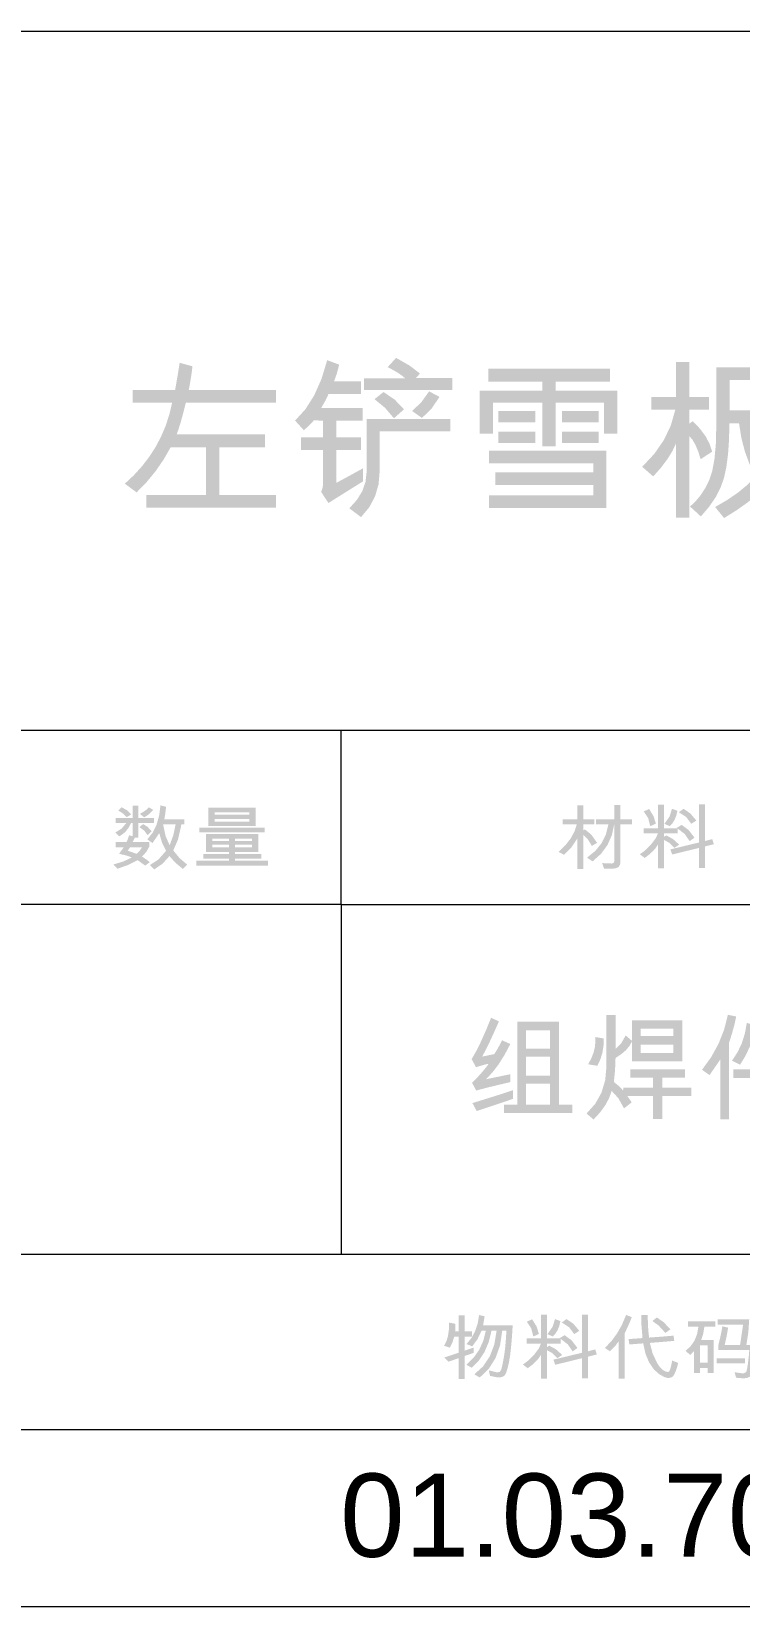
# Model space of a CAD drawing. Header units: millimetres. Extents: x 3 to 591, y 5 to 206.
# Drawn here: x 519.44 to 536.68, y 5.22 to 43.53 of the extents above; entities that cross this region are included whole.
import ezdxf

# ---------------------------------------------------------------- set-up
doc = ezdxf.new("R2010")
doc.units = ezdxf.units.MM

msp = doc.modelspace()

# ---------------------------------------------------------------- hatches: boundary and pattern name
h = msp.add_hatch(color=7)
h.dxf.hatch_style = 2
h.paths.add_polyline_path([(525.39198, 31.947304), (522.231311, 31.947304), (522.231311, 32.257638), (523.68652, 32.257638), (523.68652, 33.421254), (522.826624, 33.421254), (522.654533, 33.1206), (522.459032, 32.837103), (522.240071, 32.570763), (521.997596, 32.321579), (521.710413, 32.532695), (521.929907, 32.738884), (522.127838, 32.956442), (522.304195, 33.185368), (522.458963, 33.425664), (522.592131, 33.677328), (522.703686, 33.940361), (522.793614, 34.214763), (522.861902, 34.500533), (521.900582, 34.500533), (521.900582, 34.810316), (522.934111, 34.810316), (522.977218, 35.057958), (523.009834, 35.251082), (523.032012, 35.389738), (523.043803, 35.47398), (523.355791, 35.389092), (523.343087, 35.272924), (523.324027, 35.137738), (523.298662, 34.983536), (523.267045, 34.810316), (525.39198, 34.810316), (525.39198, 34.500533), (523.194285, 34.500533), (523.130723, 34.247836), (523.072328, 34.035445), (523.019101, 33.863363), (522.971042, 33.731588), (525.120782, 33.731588), (525.120782, 33.421254), (524.008981, 33.421254), (524.008981, 32.257638), (525.39198, 32.257638)])
h = msp.add_hatch(color=7)
h.paths.add_polyline_path([(529.680986, 34.810316), (527.535105, 34.810316), (527.535105, 35.0975), (528.533907, 35.0975), (528.466202, 35.156307), (528.373021, 35.22111), (528.254312, 35.291906), (528.110022, 35.368697), (528.314523, 35.593593), (528.644357, 35.406318), (528.897709, 35.211601), (528.791876, 35.101909), (529.680986, 35.101909)])
h.paths.add_polyline_path([(527.512505, 32.592226), (526.666941, 32.063059), (526.48945, 32.334257), (526.526657, 32.435199), (526.539059, 32.544822), (526.539059, 33.352903), (525.997214, 33.352903), (525.997214, 33.663237), (526.539059, 33.663237), (526.539059, 34.068381), (526.311407, 34.072239), (526.280815, 34.034929), (526.230378, 33.982529), (526.160098, 33.915039), (526.069975, 33.83246), (525.855001, 34.068381), (526.105442, 34.342257), (526.3194, 34.678507), (526.496977, 35.077079), (526.638278, 35.537921), (526.929871, 35.428229), (526.869926, 35.204435), (526.805847, 35.02529), (527.459037, 35.02529), (527.459037, 34.717161), (526.671351, 34.717161), (526.596592, 34.557171), (526.493308, 34.378164), (527.500378, 34.378164), (527.500378, 34.068381), (526.86152, 34.068381), (526.86152, 33.663237), (527.459037, 33.663237), (527.459037, 33.352903), (526.86152, 33.352903), (526.86152, 32.55309), (527.512505, 32.908624)])
h.paths.add_polyline_path([(529.372857, 34.644952), (529.174901, 34.354324), (528.945114, 34.132322), (528.70313, 34.302096), (528.929748, 34.514107), (529.118746, 34.779448)])
h.paths.add_polyline_path([(528.509102, 34.343437), (528.262709, 34.124053), (528.047322, 34.376717), (527.789766, 34.589279), (528.008599, 34.762912), (528.276421, 34.58232)])
h.paths.add_polyline_path([(529.633581, 33.809861), (527.915443, 33.809861), (527.915443, 32.832005), (527.887133, 32.514419), (527.802238, 32.223187), (527.660808, 31.958415), (527.462896, 31.720204), (527.175713, 31.935177), (527.360197, 32.137439), (527.491972, 32.35231), (527.571037, 32.579789), (527.597392, 32.819878), (527.597392, 34.107517), (529.633581, 34.107517)])
h = msp.add_hatch(color=7)
h.paths.add_polyline_path([(533.703204, 33.748125), (533.380743, 33.748125), (533.380743, 34.504392), (532.200591, 34.504392), (532.200591, 33.4422), (531.87813, 33.4422), (531.87813, 34.504392), (530.670969, 34.504392), (530.670969, 33.748125), (530.350713, 33.748125), (530.350713, 34.79819), (531.87813, 34.79819), (531.87813, 35.017022), (530.561277, 35.017022), (530.561277, 35.327356), (533.525713, 35.327356), (533.525713, 35.017022), (532.200591, 35.017022), (532.200591, 34.79819), (533.703204, 34.79819)])
h.paths.add_polyline_path([(533.244593, 34.02263), (532.351624, 34.02263), (532.351624, 34.297686), (533.244593, 34.297686)])
h.paths.add_polyline_path([(531.708907, 34.02263), (530.80326, 34.02263), (530.80326, 34.297686), (531.708907, 34.297686)])
h.paths.add_polyline_path([(533.244593, 33.522677), (532.351624, 33.522677), (532.351624, 33.801592), (533.244593, 33.801592)])
h.paths.add_polyline_path([(531.708907, 33.522677), (530.80326, 33.522677), (530.80326, 33.801592), (531.708907, 33.801592)])
h.paths.add_polyline_path([(533.436967, 31.943446), (530.577813, 31.943446), (530.577813, 32.253229), (533.114506, 32.253229), (533.114506, 32.50348), (530.73491, 32.50348), (530.73491, 32.81161), (533.114506, 32.81161), (533.114506, 33.028789), (530.577813, 33.028789), (530.577813, 33.336367), (533.436967, 33.336367)])
h = msp.add_hatch(color=7)
h.paths.add_polyline_path([(536.01004, 33.311562), (535.731125, 33.129661), (535.668898, 33.322311), (535.602072, 33.480234), (535.530594, 33.603431), (535.454415, 33.691901), (535.454415, 31.703667), (535.133608, 31.703667), (535.133608, 33.518268), (535.042881, 33.325807), (534.919598, 33.127043), (534.763863, 32.92187), (534.575778, 32.710186), (534.306785, 32.943901), (534.602081, 33.258189), (534.834849, 33.594129), (535.005192, 33.951669), (535.113213, 34.330759), (534.532232, 34.330759), (534.532232, 34.641093), (535.133608, 34.641093), (535.133608, 35.492721), (535.454415, 35.492721), (535.454415, 34.641093), (535.933972, 34.641093), (535.933972, 34.330759), (535.454415, 34.330759), (535.454415, 33.993967), (535.538751, 34.051844), (535.711453, 33.874396), (535.847569, 33.691832), (535.947098, 33.504203)])
h.paths.add_polyline_path([(538.265613, 32.007387), (538.037961, 31.728472), (537.807079, 31.886119), (537.602294, 32.054929), (537.423657, 32.235107), (537.27122, 32.426861), (537.090964, 32.2526), (536.869316, 32.072912), (536.606222, 31.887747), (536.301633, 31.697052), (536.0828, 31.966046), (536.376942, 32.136285), (536.639252, 32.316343), (536.869729, 32.506323), (537.068373, 32.706328), (536.921621, 33.007412), (536.805512, 33.323689), (536.7201, 33.655262), (536.665435, 34.002235), (536.430066, 34.002235), (536.421918, 33.603896), (536.397544, 33.250515), (536.357047, 32.941989), (536.30053, 32.678216), (536.216823, 32.438248), (536.09472, 32.201277), (535.934274, 31.967406), (535.735535, 31.73674), (535.472605, 31.978172), (535.606757, 32.104047), (535.728093, 32.250128), (535.836614, 32.416363), (535.932318, 32.602699), (536.010539, 32.832444), (536.066539, 33.128903), (536.100215, 33.492025), (536.111463, 33.921757), (536.111463, 35.364288), (538.054497, 35.364288), (538.054497, 35.0523), (536.433924, 35.0523), (536.433924, 34.318632), (537.998825, 34.318632), (537.928028, 33.863062), (537.814856, 33.438962), (537.65931, 33.046384), (537.46139, 32.685381), (537.651852, 32.465343), (537.849445, 32.278998), (538.054067, 32.126346)])
h.paths.add_polyline_path([(537.618486, 34.002235), (536.987896, 34.002235), (537.035653, 33.71748), (537.098759, 33.455154), (537.177264, 33.215151), (537.27122, 32.997369), (537.391213, 33.238483), (537.489088, 33.486366), (537.564846, 33.740967)])
h = msp.add_hatch(color=7)
h.paths.add_polyline_path([(523.227016, 23.267912), (523.126143, 23.160425), (522.940522, 23.31387), (522.797068, 23.475169), (522.629705, 23.290305), (522.427202, 23.152157), (522.320818, 23.257439), (522.528833, 23.391867), (522.713283, 23.601949), (522.615787, 23.801902), (522.54847, 24.034102), (522.383656, 23.790464), (522.257979, 23.881415), (522.384604, 24.039769), (522.480119, 24.230472), (522.544629, 24.453628), (522.578235, 24.70934), (522.714937, 24.674614), (522.693439, 24.498983), (522.671942, 24.372548), (523.161972, 24.372548), (523.161972, 24.248524), (523.085354, 24.246871), (523.077636, 24.192852), (523.004876, 23.877763), (522.889121, 23.611871), (523.042565, 23.425836)])
h.paths.add_polyline_path([(522.946447, 24.246871), (522.642176, 24.246871), (522.700881, 23.967473), (522.800926, 23.736445), (522.890223, 23.980289)])
h.paths.add_polyline_path([(522.416729, 24.277188), (522.041352, 24.277188), (522.041352, 23.921654), (521.952055, 23.921654), (521.938895, 23.890303), (521.901343, 23.814718), (522.303179, 23.814718), (522.303179, 23.700065), (522.234897, 23.579349), (522.128995, 23.46194), (522.243854, 23.385941), (522.318613, 23.326892), (522.205614, 23.24421), (522.023162, 23.374848), (521.787586, 23.258266), (521.530926, 23.166489), (521.433361, 23.27122), (521.682648, 23.346392), (521.879846, 23.442648), (521.742111, 23.490259), (521.570063, 23.530842), (521.640687, 23.628407), (521.681959, 23.687938), (521.488483, 23.687938), (521.488483, 23.814718), (521.75031, 23.814718), (521.777595, 23.873422), (521.813149, 23.980082), (521.899689, 23.961341), (521.899689, 24.277188), (521.862207, 24.277188), (521.806508, 24.171449), (521.739493, 24.082402), (521.661211, 24.009995), (521.571716, 23.954175), (521.480215, 24.047882), (521.631454, 24.143725), (521.744247, 24.277188), (521.488483, 24.277188), (521.488483, 24.403967), (521.899689, 24.403967), (521.899689, 24.702726), (522.041352, 24.702726), (522.041352, 24.403967), (522.416729, 24.403967)])
h.paths.add_polyline_path([(522.128995, 23.687938), (521.835197, 23.687938), (521.781729, 23.601949), (521.797749, 23.598331), (521.839194, 23.584999), (521.906063, 23.561951), (521.998357, 23.529188), (522.077732, 23.610217)])
h.paths.add_polyline_path([(521.862207, 24.489957), (521.756925, 24.420504), (521.670453, 24.506424), (521.549668, 24.583663), (521.633452, 24.661385), (521.769327, 24.587039)])
h.paths.add_polyline_path([(522.400744, 24.598546), (522.30187, 24.494642), (522.181912, 24.417196), (522.075527, 24.500981), (522.204994, 24.577875), (522.297667, 24.659731)])
h.paths.add_polyline_path([(522.363813, 24.07875), (522.265696, 23.986697), (522.179293, 24.095493), (522.065605, 24.180725), (522.156005, 24.253485), (522.265696, 24.184308)])
h = msp.add_hatch(color=7)
h.paths.add_polyline_path([(524.892541, 24.202773), (523.745462, 24.202773), (523.745462, 24.65477), (524.892541, 24.65477)])
h.paths.add_polyline_path([(524.743162, 24.480035), (524.743162, 24.535707), (523.893739, 24.535707), (523.893739, 24.480035)])
h.paths.add_polyline_path([(524.743162, 24.315221), (524.743162, 24.379162), (523.893739, 24.379162), (523.893739, 24.315221)])
h.paths.add_polyline_path([(525.118539, 24.051189), (523.521669, 24.051189), (523.521669, 24.163086), (525.118539, 24.163086)])
h.paths.add_polyline_path([(525.199568, 23.239249), (523.447806, 23.239249), (523.447806, 23.364926), (524.247619, 23.364926), (524.247619, 23.414536), (523.618131, 23.414536), (523.618131, 23.527535), (524.247619, 23.527535), (524.247619, 23.572183), (523.688136, 23.572183), (523.688136, 24.011502), (524.957584, 24.011502), (524.957584, 23.572183), (524.395896, 23.572183), (524.395896, 23.527535), (525.031447, 23.527535), (525.031447, 23.414536), (524.395896, 23.414536), (524.395896, 23.364926), (525.199568, 23.364926)])
h.paths.add_polyline_path([(524.808205, 23.845035), (524.808205, 23.899054), (524.395896, 23.899054), (524.395896, 23.845035)])
h.paths.add_polyline_path([(524.247619, 23.899054), (523.837515, 23.899054), (523.837515, 23.845035), (524.247619, 23.845035)])
h.paths.add_polyline_path([(524.808205, 23.684631), (524.808205, 23.748572), (524.395896, 23.748572), (524.395896, 23.684631)])
h.paths.add_polyline_path([(524.247619, 23.684631), (524.247619, 23.748572), (523.837515, 23.748572), (523.837515, 23.684631)])
h = msp.add_hatch(color=7)
h.paths.add_polyline_path([(534.060958, 24.250178), (533.778184, 24.250178), (533.778184, 23.335161), (533.765782, 23.258748), (533.728575, 23.206727), (533.65919, 23.176686), (533.550532, 23.166489), (533.378002, 23.168142), (533.332802, 23.304293), (533.559903, 23.293819), (533.61027, 23.30574), (533.627151, 23.346185), (533.627151, 24.253485), (533.568757, 23.983743), (533.461373, 23.742578), (533.305, 23.530041), (533.099638, 23.346185), (532.964039, 23.437135), (533.165879, 23.60076), (533.319917, 23.79074), (533.426104, 24.007178), (533.484386, 24.250178), (533.185076, 24.250178), (533.185076, 24.370894), (533.628805, 24.370894), (533.628805, 24.715404), (533.778184, 24.715404), (533.778184, 24.370894), (534.060958, 24.370894)])
h.paths.add_polyline_path([(533.20933, 23.797079), (533.081999, 23.722665), (532.982436, 23.882173), (532.875845, 23.988351), (532.875845, 23.160425), (532.726465, 23.160425), (532.726465, 23.902361), (532.578051, 23.676983), (532.402351, 23.506589), (532.273366, 23.576042), (532.439782, 23.7412), (532.56868, 23.907598), (532.660164, 24.075236), (532.714339, 24.244115), (532.369278, 24.244115), (532.369278, 24.370894), (532.726465, 24.370894), (532.726465, 24.707687), (532.875845, 24.707687), (532.875845, 24.370894), (533.142082, 24.370894), (533.142082, 24.244115), (532.875845, 24.244115), (532.875845, 24.097491), (532.911122, 24.125052), (533.069115, 23.995792)])
h = msp.add_hatch(color=7)
h.paths.add_polyline_path([(536.051838, 23.764006), (535.838518, 23.711089), (535.838518, 23.183576), (535.689138, 23.183576), (535.689138, 23.673056), (535.037602, 23.513203), (534.994607, 23.638329), (535.689138, 23.805347), (535.689138, 24.735799), (535.838518, 24.735799), (535.838518, 23.841727), (536.012702, 23.887478)])
h.paths.add_polyline_path([(535.5811, 23.923307), (535.462589, 23.83842), (535.342355, 24.012535), (535.170445, 24.144896), (535.170445, 24.026385), (534.841369, 24.026385), (534.841369, 23.94701), (534.892632, 23.978429), (535.05214, 23.893335), (535.207927, 23.752431), (535.090519, 23.674709), (534.968011, 23.79701), (534.841369, 23.865981), (534.841369, 23.173103), (534.692541, 23.173103), (534.692541, 23.757392), (534.641597, 23.679162), (534.570654, 23.598297), (534.479763, 23.514848), (534.368978, 23.428867), (534.250467, 23.518164), (534.390682, 23.622619), (534.52883, 23.763455), (534.637489, 23.908562), (534.690336, 24.026385), (534.342519, 24.026385), (534.342519, 24.153164), (534.692541, 24.153164), (534.692541, 24.728633), (534.841369, 24.728633), (534.841369, 24.153164), (535.155562, 24.153164), (535.143987, 24.158125), (535.267459, 24.234193), (535.436682, 24.110169)])
h.paths.add_polyline_path([(535.625749, 24.339475), (535.502276, 24.2601), (535.375841, 24.427256), (535.198557, 24.542322), (535.314312, 24.625004), (535.478505, 24.513245)])
h.paths.add_polyline_path([(535.164933, 24.577049), (535.136493, 24.456324), (535.095755, 24.353738), (535.042615, 24.269238), (534.976968, 24.202773), (534.848535, 24.258446), (534.97497, 24.439452), (535.033192, 24.625004)])
h.paths.add_polyline_path([(534.640727, 24.263958), (534.504026, 24.20112), (534.452763, 24.400729), (534.345276, 24.561063), (534.475914, 24.620043), (534.584572, 24.443861)])
h = msp.add_hatch(color=7)
h.paths.add_polyline_path([(531.099558, 17.977922), (530.926674, 17.937227), (530.773471, 17.900726), (530.639945, 17.868422), (530.526088, 17.840324), (530.431893, 17.816438), (530.357356, 17.79677), (530.302468, 17.781326), (530.267223, 17.770113), (530.165248, 17.958629), (530.294646, 18.092368), (530.405027, 18.214117), (530.496391, 18.323878), (530.568738, 18.42165), (530.531393, 18.417171), (530.444163, 18.393538), (530.340742, 18.364186), (530.261711, 18.338968), (530.154224, 18.534649), (530.264416, 18.727824), (530.380085, 18.960118), (530.501335, 19.231583), (530.628269, 19.542271), (530.819541, 19.454076), (530.698816, 19.182792), (530.590442, 18.949438), (530.494367, 18.754119), (530.410539, 18.596936), (530.706542, 18.658672), (530.793014, 18.798337), (530.895609, 18.993811), (531.096802, 18.903963), (530.953555, 18.634832), (530.806587, 18.402082), (530.655899, 18.205711), (530.50149, 18.045721), (531.099558, 18.169744)])
h.paths.add_polyline_path([(532.602722, 17.223859), (530.940808, 17.223859), (530.940808, 17.431116), (531.263269, 17.431116), (531.263269, 19.443052), (532.279159, 19.443052), (532.279159, 17.431116), (532.602722, 17.431116)])
h.paths.add_polyline_path([(532.064185, 18.79372), (532.064185, 19.237448), (531.477141, 19.237448), (531.477141, 18.79372)])
h.paths.add_polyline_path([(532.064185, 18.133915), (532.064185, 18.599692), (531.477141, 18.599692), (531.477141, 18.133915)])
h.paths.add_polyline_path([(532.064185, 17.431116), (532.064185, 17.938234), (531.477141, 17.938234), (531.477141, 17.431116)])
h.paths.add_polyline_path([(531.161294, 17.56892), (530.278248, 17.272366), (530.173517, 17.466945), (530.3718, 17.528104), (530.548696, 17.58301), (530.704211, 17.631664), (530.838351, 17.674064), (530.951123, 17.710212), (531.042533, 17.740107), (531.112588, 17.763749), (531.161294, 17.781138)])
h = msp.add_hatch(color=7)
h.paths.add_polyline_path([(533.122518, 17.066763), (532.952744, 17.212835), (533.164402, 17.449926), (533.31565, 17.719677), (533.406437, 18.022088), (533.436711, 18.357158), (533.436711, 19.612275), (533.663812, 19.612275), (533.663812, 18.788208), (533.797757, 18.923807), (533.905244, 19.112323), (534.059584, 18.980031), (534.059584, 19.482739), (535.287141, 19.482739), (535.287141, 18.481181), (534.059584, 18.481181), (534.059584, 18.969007), (534.000217, 18.861304), (533.916337, 18.758098), (533.802382, 18.659336), (533.6583, 18.564966), (533.645897, 18.256905), (533.616959, 17.980678), (533.76496, 17.859617), (533.841854, 17.772869), (533.848469, 17.84563), (534.570561, 17.84563), (534.570561, 18.088165), (534.01659, 18.088165), (534.01659, 18.291012), (535.349428, 18.291012), (535.349428, 18.088165), (534.796559, 18.088165), (534.796559, 17.84563), (535.507627, 17.84563), (535.507627, 17.638924), (534.796559, 17.638924), (534.796559, 17.083299), (534.570561, 17.083299), (534.570561, 17.638924), (533.946585, 17.638924), (533.959746, 17.618667), (533.989029, 17.577739), (534.051316, 17.484584), (533.865005, 17.337409), (533.728304, 17.583458), (533.563491, 17.762948), (533.502108, 17.587041), (533.408117, 17.412375), (533.28157, 17.238949)])
h.paths.add_polyline_path([(535.069411, 19.273277), (534.271802, 19.273277), (534.271802, 19.095786), (535.069411, 19.095786)])
h.paths.add_polyline_path([(535.069411, 18.890183), (534.271802, 18.890183), (534.271802, 18.686233), (535.069411, 18.686233)])
h.paths.add_polyline_path([(533.162206, 19.073738), (533.367809, 19.039011), (533.365828, 18.865059), (533.339973, 18.696224), (533.29014, 18.532453), (533.216225, 18.373694), (532.990227, 18.409523), (533.067724, 18.552563), (533.123207, 18.69395), (533.156573, 18.833683), (533.167718, 18.971763)])
h = msp.add_hatch(color=7)
h.paths.add_polyline_path([(538.318825, 18.07714), (537.538855, 18.07714), (537.538855, 17.091567), (537.317267, 17.091567), (537.317267, 18.07714), (536.529029, 18.07714), (536.529029, 18.291012), (537.317267, 18.291012), (537.317267, 18.853251), (536.935274, 18.853251), (536.81821, 18.610579), (536.689984, 18.398499), (536.4932, 18.497718), (536.628678, 18.703407), (536.734081, 18.925323), (536.809305, 19.163568), (536.854246, 19.418247), (537.048274, 19.35596), (537.03346, 19.201344), (537.00583, 19.068225), (537.317267, 19.068225), (537.317267, 19.626055), (537.538855, 19.626055), (537.538855, 19.068225), (538.125899, 19.068225), (538.125899, 18.853251), (537.538855, 18.853251), (537.538855, 18.291012), (538.318825, 18.291012)])
h.paths.add_polyline_path([(536.596277, 19.572587), (536.557279, 19.389859), (536.495956, 19.16579), (536.421542, 18.931524), (536.421542, 17.075031), (536.20767, 17.075031), (536.20767, 18.525278), (535.947497, 18.147696), (535.763942, 18.277231), (535.987184, 18.585016), (536.166605, 18.910578), (536.302204, 19.253916), (536.393981, 19.615031)])
h = msp.add_hatch(color=7)
h.paths.add_polyline_path([(531.154142, 12.058535), (531.135022, 11.762834), (531.113214, 11.513177), (531.08872, 11.309511), (531.061538, 11.151786), (531.033426, 11.031148), (531.006141, 10.938673), (530.979682, 10.874206), (530.954051, 10.837594), (530.894588, 10.803349), (530.817349, 10.791843), (530.741626, 10.801765), (530.601824, 10.83153), (530.57261, 10.965475), (530.65406, 10.943771), (530.716546, 10.928268), (530.760118, 10.918967), (530.784828, 10.915866), (530.836228, 10.929233), (530.868612, 10.969885), (530.881531, 11.009073), (530.897138, 11.072136), (530.915431, 11.159176), (530.936412, 11.270297), (530.957272, 11.403735), (530.975135, 11.558514), (530.989897, 11.734688), (531.001455, 11.932307), (530.900032, 11.932307), (530.846917, 11.575748), (530.738043, 11.266784), (530.573462, 11.005464), (530.353226, 10.791843), (530.219281, 10.86791), (530.434978, 11.063988), (530.597552, 11.306678), (530.707003, 11.596083), (530.76333, 11.932307), (530.639307, 11.932307), (530.570267, 11.65316), (530.466501, 11.40941), (530.328008, 11.201111), (530.154789, 11.028314), (530.028009, 11.100523), (530.204751, 11.274983), (530.342271, 11.471767), (530.44062, 11.690875), (530.499849, 11.932307), (530.397875, 11.932307), (530.297898, 11.724774), (530.168569, 11.548661), (530.030214, 11.603783), (530.148872, 11.751569), (530.239469, 11.918733), (530.302058, 12.105225), (530.33669, 12.310992), (530.470084, 12.279573), (530.433704, 12.058535)])
h.paths.add_polyline_path([(530.199988, 11.38936), (529.986668, 11.3166), (529.986668, 10.751053), (529.837289, 10.751053), (529.837289, 11.262029), (529.590895, 11.174937), (529.488369, 11.276912), (529.837289, 11.394321), (529.837289, 11.786786), (529.731455, 11.786786), (529.685704, 11.640507), (529.621763, 11.517793), (529.482306, 11.564095), (529.539159, 11.669929), (529.578286, 11.798913), (529.599741, 11.951048), (529.603573, 12.126335), (529.752953, 12.099876), (529.757914, 11.98798), (529.752953, 11.913566), (529.837289, 11.913566), (529.837289, 12.30107), (529.986668, 12.30107), (529.986668, 11.913566), (530.161403, 11.913566), (530.161403, 11.786786), (529.986668, 11.786786), (529.986668, 11.446686), (530.199988, 11.517793)])
h = msp.add_hatch(color=7)
h.paths.add_polyline_path([(533.202015, 11.351326), (532.988695, 11.298409), (532.988695, 10.770896), (532.839867, 10.770896), (532.839867, 11.260376), (532.188882, 11.100523), (532.145887, 11.225649), (532.839867, 11.392667), (532.839867, 12.323119), (532.988695, 12.323119), (532.988695, 11.429047), (533.162879, 11.474798)])
h.paths.add_polyline_path([(532.731277, 11.510627), (532.613317, 11.42574), (532.493152, 11.599855), (532.321725, 11.732216), (532.321725, 11.613705), (531.992649, 11.613705), (531.992649, 11.53433), (532.043912, 11.565749), (532.20342, 11.480655), (532.359207, 11.339751), (532.241247, 11.262029), (532.119222, 11.38433), (531.992649, 11.453301), (531.992649, 10.760423), (531.843821, 10.760423), (531.843821, 11.344712), (531.793195, 11.266482), (531.722416, 11.185617), (531.631586, 11.102168), (531.520809, 11.016187), (531.402849, 11.105484), (531.542582, 11.209939), (531.680661, 11.350775), (531.789319, 11.495882), (531.842167, 11.613705), (531.494902, 11.613705), (531.494902, 11.740484), (531.843821, 11.740484), (531.843821, 12.315953), (531.992649, 12.315953), (531.992649, 11.740484), (532.306291, 11.740484), (532.295266, 11.745445), (532.418187, 11.821513), (532.587341, 11.697489)])
h.paths.add_polyline_path([(532.776477, 11.926795), (532.652454, 11.84742), (532.526363, 12.014576), (532.349837, 12.129642), (532.465041, 12.212324), (532.629234, 12.100566)])
h.paths.add_polyline_path([(532.315661, 12.164369), (532.287541, 12.043644), (532.246966, 11.941058), (532.193886, 11.856558), (532.128248, 11.790094), (532.000366, 11.845766), (532.126525, 12.026772), (532.184472, 12.212324)])
h.paths.add_polyline_path([(531.792558, 11.851278), (531.655856, 11.78844), (531.604593, 11.988049), (531.497106, 12.148383), (531.627745, 12.207363), (531.736403, 12.031181)])
h = msp.add_hatch(color=7)
h.paths.add_polyline_path([(534.053752, 12.26028), (534.010068, 12.146592), (533.949021, 12.01058), (533.880119, 11.864508), (533.880119, 10.760423), (533.73074, 10.760423), (533.73074, 11.66607), (533.650124, 11.557274), (533.520726, 11.429047), (533.397254, 11.510627), (533.554661, 11.672375), (533.69367, 11.85996), (533.814283, 12.073384), (533.916499, 12.312646)])
h.paths.add_polyline_path([(535.183192, 11.145172), (535.165415, 11.070344), (535.128621, 10.95831), (535.082733, 10.854474), (535.039325, 10.802316), (534.947823, 10.775857), (534.852325, 10.799697), (534.724581, 10.870666), (534.590222, 10.990073), (534.47488, 11.159503), (534.386341, 11.372066), (534.332115, 11.621422), (533.993669, 11.595515), (533.975479, 11.72505), (534.315028, 11.750406), (534.28981, 12.062118), (534.283608, 12.309338), (534.440705, 12.309338), (534.445984, 12.131356), (534.453589, 11.981021), (534.463572, 11.858281), (534.475983, 11.763084), (534.763717, 11.78341), (535.071295, 11.809937), (535.08728, 11.681504), (534.49307, 11.632997), (534.562386, 11.375511), (534.670562, 11.144069), (534.735148, 11.048571), (534.801544, 10.980358), (534.869697, 10.939431), (534.939555, 10.925788), (534.964575, 10.943168), (534.989233, 10.995379), (535.013581, 11.082523), (535.037671, 11.204703)])
h.paths.add_polyline_path([(534.994676, 11.963175), (534.872858, 11.875532), (534.709629, 12.053023), (534.555909, 12.166022), (534.665601, 12.252012), (534.830552, 12.135912)])
h = msp.add_hatch(color=7)
h.paths.add_polyline_path([(537.059637, 11.489681), (537.051369, 11.30151), (537.026564, 11.087294), (537.008572, 10.985069), (536.987635, 10.905737), (536.9637, 10.849247), (536.936716, 10.815545), (536.866092, 10.782059), (536.768596, 10.770896), (536.595514, 10.785779), (536.554173, 10.919173), (536.699694, 10.898365), (536.775761, 10.891613), (536.833639, 10.918622), (536.845327, 10.94229), (536.857272, 10.986008), (536.869528, 11.049777), (536.882146, 11.133596), (536.90323, 11.3084), (536.915219, 11.458813), (536.160054, 11.458813), (536.160054, 11.572363), (536.20118, 11.743111), (536.231092, 11.87753), (536.249738, 11.975672), (536.257068, 12.037589), (536.399281, 12.004516), (536.366277, 11.807181), (536.31715, 11.585041), (536.691425, 11.585041), (536.763635, 12.07893), (536.142415, 12.07893), (536.142415, 12.20571), (536.913014, 12.20571), (536.892275, 11.894962), (536.844663, 11.585041), (537.059637, 11.585041)])
h.paths.add_polyline_path([(536.084537, 12.030975), (535.821608, 12.027667), (535.790257, 11.842735), (535.742784, 11.700797), (536.048708, 11.700797), (536.048708, 10.902086), (535.902085, 10.902086), (535.902085, 11.022802), (535.711365, 11.022802), (535.711365, 10.902086), (535.565293, 10.902086), (535.565293, 11.427394), (535.474893, 11.341404), (535.362997, 11.440072), (535.486813, 11.552089), (535.580451, 11.687981), (535.64391, 11.847644), (535.677189, 12.030975), (535.421425, 12.030975), (535.421425, 12.157203), (536.084537, 12.157203)])
h.paths.add_polyline_path([(535.902085, 11.149581), (535.902085, 11.574017), (535.711365, 11.574017), (535.711365, 11.149581)])
h.paths.add_polyline_path([(536.810488, 11.133596), (536.118713, 11.133596), (536.118713, 11.260376), (536.810488, 11.260376)])

# ---------------------------------------------------------------- linework, layer by layer
at = {"color": 9, "lineweight": 0, "true_color": 0xc0c0c0}
for points in [[(588.994237, 43.532778), (473.988681, 43.532778)], [(588.994237, 26.528889), (473.988681, 26.528889)], [(526.975904, 22.295556), (526.975904, 26.528889)], [(526.975904, 22.295556), (473.988681, 22.295556)], [(526.975904, 22.295556), (526.975904, 13.793611)], [(526.975904, 22.295556), (588.994237, 22.295556)], [(518.967848, 13.793611), (548.989237, 13.793611)], [(301.974237, 5.221111), (588.994237, 5.221111)]]:
    msp.add_lwpolyline(points, dxfattribs=at)
at = {"color": 190, "lineweight": 0, "true_color": 0x8000ff}
msp.add_lwpolyline([(518.967848, 9.525), (548.989237, 9.525)], dxfattribs=at)

# ---------------------------------------------------------------- texts
at = {"color": 7, "insert": (526.950617, 8.454785), "char_height": 2.025099, "attachment_point": 1}
msp.add_mtext('{\\fArialUnicodeMS|b0|i0|c0;01.03.7001}', dxfattribs=at)

doc.saveas('drawing.dxf')
